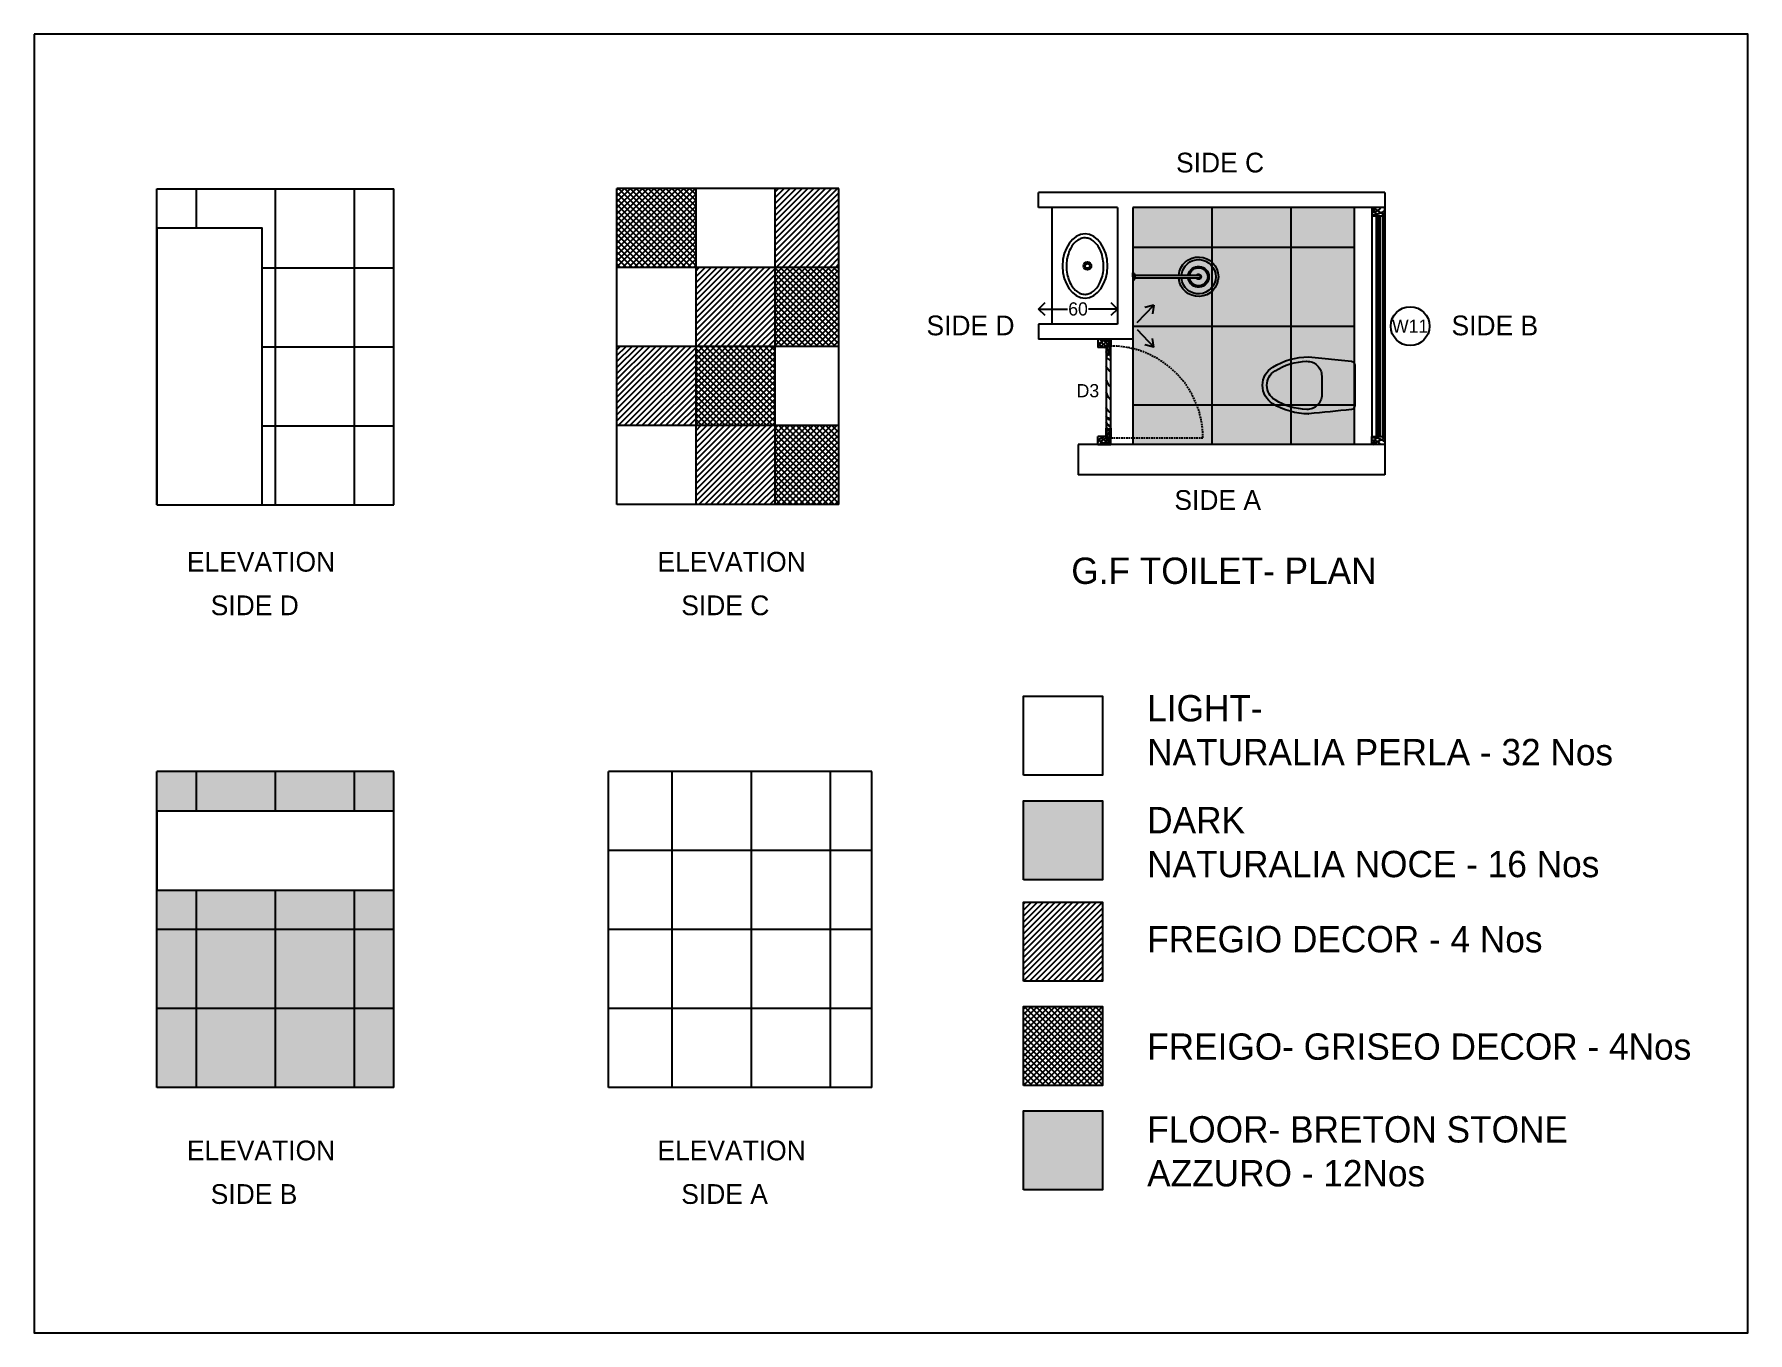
# Model space of a CAD drawing. Header units: metres. Extents: x -16 to 65907, y -5261 to 15511.
# Drawn here: x 41206 to 42507, y 5512 to 6498 of the extents above; entities that cross this region are included whole.
import ezdxf

# ---------------------------------------------------------------- set-up
doc = ezdxf.new("R2010")
doc.units = ezdxf.units.M
doc.header["$PDMODE"] = 67
doc.header["$PDSIZE"] = -5
doc.linetypes.add('DASHED', pattern=[19.05, 12.7, -6.35])
doc.layers.get('0').update_dxf_attribs({"color": 6})
for name, color, linetype in [('BC-CILL', 23, 'Continuous'), ('BC-FURNITURE', 5, 'Continuous'), ('BC-GREYCOLOR', 8, 'Continuous'), ('BC-HATCH', 8, 'Continuous'), ('BC-JOINERY', 93, 'Continuous'), ('BC-PLUMB-FIXTURE', 118, 'Continuous'), ('BC-TEXT', 7, 'Continuous'), ('BC-WALLS', 1, 'Continuous'), ('BC-WHITECOLOR', 7, 'Continuous')]:
    doc.layers.add(name, color=color, linetype=linetype)
doc.styles.add('BC-1IN10-2', font='FreeSans.ttf', dxfattribs={"height": 4})
doc.styles.add('BC-1IN50-1', font='FreeSans.ttf', dxfattribs={"height": 10})
doc.dimstyles.new('BC-1IN50-1', dxfattribs={"dimtxt": 10, "dimasz": 10, "dimexe": 0.18, "dimexo": 0.0625, "dimgap": 1, "dimtad": 0, "dimdec": 1, "dimzin": 12, "dimdsep": 46, "dimtxsty": 'BC-1IN50-1', "dimblk": 'OPEN90', "dimcen": 0.09, "dimse1": 1, "dimse2": 1, "dimclrd": 8, "dimclre": 256, "dimclrt": 7, "dimadec": 0, "dimazin": 0, "dimtfac": 1, "dimtdec": 0, "dimtofl": 0, "dimtmove": 1, "dimatfit": 3, "dimfxl": 1, "dimtolj": 1, "dimtzin": 0, "dimlwd": -3, "dimarcsym": 0})
pattern_1 = [(45, (-32.3034, 866.7333), (-2.24506403, 2.24506403), [])]
pattern_2 = [(45, (-32.3034, 866.7333), (-2.24506403, 2.24506403), []), (135, (-32.3034, 866.7333), (-2.24506403, -2.24506403), [])]

# ---------------------------------------------------------------- blocks, each defined once
blk = doc.blocks.new('BC-WC')
at = {"linetype": 'ByBlock'}
for points in [[(193, 400), (462, 520, -0.384412), (494, 510), (634, 267, -0.383904), (627, 235, -0.001434), (389, 63, -0.140641), (141, 0, -0.259738), (18, 74, -0.259738), (16, 217, -0.139471)], [(336, 332), (401, 220, -0.422961), (362, 82, -0.13189), (142, 30, -0.259738), (44, 89, -0.259738), (42, 203, -0.13189), (197, 367, -0.422961)]]:
    blk.add_lwpolyline(points, format="xyb", close=True, dxfattribs=at)
blk.add_arc((375, 83), 25, 299.84, 305.7189, dxfattribs=at)
blk = doc.blocks.new('BC-WASH-COUNTER')
for radius in [2.5, 1.47]:
    blk.add_circle((20.1, 15.7), radius)
at = {"extrusion": (0, 0, -1)}
blk.add_ellipse((20.2, 14.2), major_axis=(-20.3, 0), ratio=0.7, start_param=3.141593, end_param=9.424778, dxfattribs=at)
blk.add_open_spline([(38.1, 14.2), (38.1, 13.3), (37.9, 12.3), (37.2, 10.5), (36.7, 9.6), (35.2, 7.8), (34.3, 7), (32.2, 5.4), (31, 4.8), (28.2, 3.7), (26.8, 3.2), (23.7, 2.6), (22.1, 2.4), (18.9, 2.4), (17.3, 2.5), (14.2, 3.1), (12.7, 3.5), (9.9, 4.6), (8.7, 5.2), (6.4, 6.7), (5.5, 7.5), (4, 9.3), (3.4, 10.2), (2.6, 12), (2.4, 13), (2.4, 14.8), (2.5, 15.7), (3.1, 17.6), (3.6, 18.5), (5, 20.3), (5.8, 21.1), (7.9, 22.7), (9.1, 23.4), (11.7, 24.6), (13.2, 25), (16.2, 25.7), (17.8, 25.9), (21, 26), (22.7, 25.9), (25.8, 25.4), (27.3, 25), (30.1, 24), (31.4, 23.4), (33.7, 21.9), (34.7, 21.1), (36.2, 19.4), (36.9, 18.5), (37.7, 16.6), (38, 15.7), (38.1, 14.6), (38.1, 14.4), (38.1, 14.2)], degree=3, knots=[0, 0, 0, 0, 0.25944, 0.25944, 0.518879, 0.518879, 0.778319, 0.778319, 1.037759, 1.037759, 1.297198, 1.297198, 1.556638, 1.556638, 1.816078, 1.816078, 2.075517, 2.075517, 2.334957, 2.334957, 2.594397, 2.594397, 2.853836, 2.853836, 3.113276, 3.113276, 3.372716, 3.372716, 3.632155, 3.632155, 3.891595, 3.891595, 4.151035, 4.151035, 4.410474, 4.410474, 4.669914, 4.669914, 4.929354, 4.929354, 5.188793, 5.188793, 5.448233, 5.448233, 5.707673, 5.707673, 5.967112, 5.967112, 6.226552, 6.226552, 6.283185, 6.283185, 6.283185, 6.283185])
blk = doc.blocks.new('BC-SHOWER')
for p in [(-12, -15), (12, -15)]:
    blk.add_line(p, (0, -15))
for points in [[(0, 0), (-30, 0)], [(0, 0), (30, 0)], [(-30, -4), (0, -4)], [(-28, -5), (0, -5)], [(30, -4), (0, -4)], [(28, -5), (0, -5)]]:
    blk.add_lwpolyline(points)
for points in [[(-30, 0), (-30, -4, 0.347987), (-29, -5), (-28, -5, 0.2725), (-12, -15, 6.671192)], [(30, 0), (30, -4, -0.347987), (29, -5), (28, -5, -0.2725), (12, -15, -6.671192)], [(-12, -15), (-12, -500, 1), (12, -500), (12, -15)]]:
    blk.add_lwpolyline(points, format="xyb")
for radius, start, end in [(150, 94.703, 85.297), (130, 95.4289, 84.5711), (79.1, 100.1897, 79.8103), (69.1, 100.1897, 79.8103), (19.1, 130.087, 49.9128)]:
    blk.add_arc((0, -500), radius, start, end)
blk = doc.blocks.new('_OPEN90')
at = {"color": 0, "linetype": 'ByBlock'}
for p, q in [((0, 0), (-1, 0)), ((-0.5, 0.5), (0, 0)), ((0, 0), (-0.5, -0.5))]:
    blk.add_line(p, q, dxfattribs=at)
blk = doc.blocks.new('*D2591')
at = {"layer": 'BC-TEXT', "color": 8, "linetype": 'Continuous', "lineweight": -3}
for p, q in [((41978.4, 6289.1), (41990.4, 6289.1)), ((42018.4, 6289.1), (42006.4, 6289.1))]:
    blk.add_line(p, q, dxfattribs=at)
at = {"layer": 'Defpoints', "color": 0}
for p in [(41968.4, 6289.1), (41968.4, 6277.6), (42028.4, 6277.6)]:
    blk.add_point(p, dxfattribs=at)
at = {"layer": 'BC-TEXT', "color": 8, "lineweight": -3, "xscale": 10, "yscale": 10, "zscale": 10, "rotation": 180}
blk.add_blockref('_OPEN90', (41968.4, 6289.1), dxfattribs=at)
at = {"layer": 'BC-TEXT', "color": 8, "lineweight": -3, "xscale": 10, "yscale": 10, "zscale": 10}
blk.add_blockref('_OPEN90', (42028.4, 6289.1), dxfattribs=at)
at = {"layer": 'BC-TEXT', "color": 7, "insert": (41998.4, 6289.1), "char_height": 10, "attachment_point": 5, "style": 'BC-1IN50-1'}
blk.add_mtext('\\A1;60', dxfattribs=at)

msp = doc.modelspace()

# ---------------------------------------------------------------- hatches: boundary and pattern name
at = {"layer": 'BC-HATCH'}
h = msp.add_hatch(dxfattribs=at)
h.set_pattern_fill('ANSI31', color=256, style=0)
h.set_pattern_definition(pattern_1)
h.paths.add_polyline_path([(41816.841, 6320.688), (41816.841, 6380.688), (41768.341, 6380.688), (41768.341, 6320.688)])
h = msp.add_hatch(color=250, dxfattribs=at)
h.paths.add_polyline_path([(42208.438, 6336.094), (42208.438, 6366.094), (42159.938, 6366.094), (42159.938, 6336.094)])
h.paths.add_polyline_path([(42159.938, 6336.094), (42159.938, 6366.094), (42099.938, 6366.094), (42099.938, 6336.094)])
h.paths.add_polyline_path([(42099.938, 6336.094), (42099.938, 6366.094), (42039.938, 6366.094), (42039.938, 6336.094)])
h.paths.add_polyline_path([(42074.956, 6314.825, -0.62046982), (42099.938, 6324.745), (42099.938, 6336.094), (42039.938, 6336.094), (42039.938, 6316.551), (42040.351, 6316.551, -0.34798714), (42040.451, 6316.456), (42040.451, 6316.42, -0.2725001), (42041.443, 6314.825)])
h.paths.add_polyline_path([(42159.938, 6276.094), (42159.938, 6336.094), (42099.938, 6336.094), (42099.938, 6324.745, -0.44544745), (42099.938, 6302.444), (42099.938, 6276.094)])
h.paths.add_polyline_path([(42208.438, 6276.094), (42208.438, 6336.094), (42159.938, 6336.094), (42159.938, 6276.094)])
h.paths.add_polyline_path([(42099.938, 6276.094), (42099.938, 6302.444, -0.62046994), (42074.956, 6312.364), (42041.443, 6312.364, -0.27250043), (42040.451, 6310.769), (42040.451, 6310.733, -0.34798714), (42040.351, 6310.638), (42039.938, 6310.638), (42039.938, 6276.094)])
h.paths.add_polyline_path([(42076.963, 6312.364, 0.66868766), (42099.938, 6305.328), (42099.938, 6321.861, 0.66868752), (42076.963, 6314.825), (42083.14, 6314.825, -11.1378798), (42083.14, 6312.364)])
h.paths.add_polyline_path([(42089.936, 6312.364, 1), (42089.94, 6314.825), (42088.48, 6314.825), (42083.14, 6314.825), (42076.963, 6314.825), (42074.956, 6314.825), (42041.443, 6314.825), (42041.443, 6313.594), (42041.443, 6312.364), (42074.956, 6312.364), (42076.963, 6312.364), (42083.14, 6312.364), (42088.48, 6312.364)])
h.paths.add_polyline_path([(42099.938, 6324.745, 0.62046982), (42074.956, 6314.825), (42076.963, 6314.825, -0.66868752), (42099.938, 6321.861)])
h.paths.add_polyline_path([(42041.443, 6313.594), (42041.443, 6314.825, 0.2725001), (42040.451, 6316.42), (42040.451, 6313.594), (42040.451, 6310.769, 0.27250043), (42041.443, 6312.364)])
h.paths.add_polyline_path([(42040.351, 6313.594), (42040.351, 6316.551), (42039.938, 6316.551), (42039.938, 6313.594), (42039.938, 6310.638), (42040.351, 6310.638)])
h.paths.add_polyline_path([(42040.451, 6313.594), (42040.451, 6316.42), (42040.451, 6316.456, 0.34798714), (42040.351, 6316.551), (42040.351, 6313.594), (42040.351, 6310.638, 0.34798714), (42040.451, 6310.733), (42040.451, 6310.769)])
h.paths.add_polyline_path([(42099.938, 6305.328, 0.35891593), (42099.938, 6321.861)], flags=0)
h.paths.add_polyline_path([(42099.938, 6302.444, 0.44544745), (42099.938, 6324.745), (42099.938, 6321.861, -0.35891593), (42099.938, 6305.328)], flags=16)
h.paths.add_polyline_path([(42099.938, 6305.328, -0.66868766), (42076.963, 6312.364), (42074.956, 6312.364, 0.62046994), (42099.938, 6302.444)], flags=16)
h.paths.add_polyline_path([(42088.48, 6312.364, 2.73570655), (42088.48, 6314.825), (42089.94, 6314.825, -1), (42089.936, 6312.364)], flags=0)
h.paths.add_polyline_path([(42083.14, 6312.364, 11.1378798), (42083.14, 6314.825), (42088.48, 6314.825, -2.73570655), (42088.48, 6312.364)], flags=16)
h = msp.add_hatch(dxfattribs=at)
h.set_pattern_fill('ANSI31', color=256, style=0)
h.set_pattern_definition(pattern_1)
h.paths.add_polyline_path([(41768.341, 6260.688), (41768.341, 6320.688), (41708.341, 6320.688), (41708.341, 6260.688)])
h = msp.add_hatch(color=250, dxfattribs=at)
h.paths.add_polyline_path([(42099.938, 6186.094), (42099.938, 6216.094), (42073.646, 6216.094, -0.09144589), (42078.238, 6191.194), (42039.938, 6191.194), (42039.938, 6186.094)])
h.paths.add_polyline_path([(42099.938, 6216.094), (42099.938, 6276.094), (42039.938, 6276.094), (42039.938, 6266.094), (42039.938, 6253.482, -0.18657519), (42073.646, 6216.094)])
h.paths.add_polyline_path([(42159.938, 6250.937), (42159.938, 6276.094), (42099.938, 6276.094), (42099.938, 6216.094), (42148.12, 6216.094, -0.01050681), (42146.255, 6217.196, -0.25973755), (42138.512, 6231.097, -0.25973755), (42146.255, 6244.997, -0.07248984)])
h.paths.add_polyline_path([(42159.938, 6211.257, -0.06218631), (42148.12, 6216.094), (42099.938, 6216.094), (42099.938, 6186.094), (42159.938, 6186.094)])
h.paths.add_polyline_path([(42208.438, 6186.094), (42208.438, 6215.559, -0.38390369), (42205.953, 6212.799, -0.00143439), (42173.615, 6209.467, -0.067213), (42159.938, 6211.257), (42159.938, 6186.094)])
h.paths.add_polyline_path([(42208.438, 6216.094), (42208.438, 6246.63, 0.38441169), (42205.948, 6249.39), (42173.475, 6252.74, 0.06631054), (42159.938, 6250.937), (42159.938, 6247.478, -0.06353407), (42172.035, 6249.389, -0.42296126), (42183.464, 6238.295), (42183.464, 6223.899, -0.19745367), (42180.257, 6216.094)])
h.paths.add_polyline_path([(42208.438, 6246.63), (42208.438, 6276.094), (42159.938, 6276.094), (42159.938, 6250.937, -0.06631054), (42173.475, 6252.74), (42205.948, 6249.39, -0.38441169)])
h.paths.add_polyline_path([(42173.615, 6209.467, 0.00143439), (42205.953, 6212.799, 0.38390369), (42208.438, 6215.559), (42208.438, 6216.094), (42180.257, 6216.094, -0.2081259), (42172.035, 6212.804, -0.06353407), (42159.938, 6214.715), (42159.938, 6211.257, 0.067213)])
h.paths.add_polyline_path([(42078.238, 6191.194, 0.09144589), (42073.646, 6216.094), (42039.938, 6216.094), (42039.938, 6191.194)], flags=16)
h.paths.add_polyline_path([(42073.646, 6216.094, 0.18657519), (42039.938, 6253.482), (42039.938, 6216.094)], flags=16)
h.paths.add_polyline_path([(42159.938, 6216.094), (42159.938, 6247.478, 0.06778817), (42148.008, 6242.166, 0.25973755), (42141.842, 6231.097, 0.25973755), (42148.008, 6220.028, 0.0455757), (42155.883, 6216.094)], flags=0)
h.paths.add_polyline_path([(42155.883, 6216.094, -0.0455757), (42148.008, 6220.028, -0.25973755), (42141.842, 6231.097, -0.25973755), (42148.008, 6242.166, -0.06778817), (42159.938, 6247.478), (42159.938, 6250.937, 0.07248984), (42146.255, 6244.997, 0.25973755), (42138.512, 6231.097, 0.25973755), (42146.255, 6217.196, 0.01050681), (42148.12, 6216.094)], flags=16)
h.paths.add_polyline_path([(42159.938, 6211.257), (42159.938, 6214.715, -0.02214405), (42155.883, 6216.094), (42148.12, 6216.094, 0.06218631)], flags=16)
h.paths.add_polyline_path([(42183.464, 6223.899), (42183.464, 6238.295, 0.42296126), (42172.035, 6249.389, 0.06353407), (42159.938, 6247.478), (42159.938, 6216.094), (42180.257, 6216.094, 0.19745367)], flags=16)
h.paths.add_polyline_path([(42172.035, 6212.804, 0.2081259), (42180.257, 6216.094), (42159.938, 6216.094), (42159.938, 6214.715, 0.06353407)], flags=16)
h = msp.add_hatch(dxfattribs=at)
h.set_pattern_fill('ANSI31', color=256, style=0)
h.set_pattern_definition(pattern_1)
h.paths.add_polyline_path([(41708.341, 6200.688), (41708.341, 6260.688), (41648.341, 6260.688), (41648.341, 6200.688)])
h = msp.add_hatch(dxfattribs=at)
h.set_pattern_fill('ANSI31', color=256, style=0)
h.set_pattern_definition(pattern_1)
h.paths.add_polyline_path([(41768.341, 6140.688), (41768.341, 6200.688), (41708.341, 6200.688), (41708.341, 6140.688)])
for color, points in [(256, [(41328.976, 5937.801), (41298.976, 5937.801), (41298.976, 5907.801), (41328.976, 5907.801)]), (256, [(41388.976, 5937.801), (41328.976, 5937.801), (41328.976, 5907.801), (41388.976, 5907.801)]), (256, [(41448.976, 5937.801), (41388.976, 5937.801), (41388.976, 5907.801), (41448.976, 5907.801)]), (256, [(41478.976, 5937.801), (41448.976, 5937.801), (41448.976, 5907.801), (41478.976, 5907.801)]), (256, [(42016.971, 5855.67), (42016.971, 5915.67), (41956.971, 5915.67), (41956.971, 5855.67)]), (256, [(41328.976, 5847.801), (41298.976, 5847.801), (41298.976, 5817.801), (41328.976, 5817.801)]), (256, [(41388.976, 5847.801), (41328.976, 5847.801), (41328.976, 5817.801), (41388.976, 5817.801)]), (256, [(41448.976, 5847.801), (41388.976, 5847.801), (41388.976, 5817.801), (41448.976, 5817.801)]), (256, [(41478.976, 5847.801), (41448.976, 5847.801), (41448.976, 5817.801), (41478.976, 5817.801)]), (256, [(41328.976, 5817.801), (41298.976, 5817.801), (41298.976, 5757.801), (41328.976, 5757.801)]), (256, [(41388.976, 5817.801), (41328.976, 5817.801), (41328.976, 5757.801), (41388.976, 5757.801)]), (256, [(41448.976, 5817.801), (41388.976, 5817.801), (41388.976, 5757.801), (41448.976, 5757.801)]), (256, [(41478.976, 5817.801), (41448.976, 5817.801), (41448.976, 5757.801), (41478.976, 5757.801)]), (256, [(41328.976, 5757.801), (41298.976, 5757.801), (41298.976, 5697.801), (41328.976, 5697.801)]), (256, [(41388.976, 5757.801), (41328.976, 5757.801), (41328.976, 5697.801), (41388.976, 5697.801)]), (256, [(41448.976, 5757.801), (41388.976, 5757.801), (41388.976, 5697.801), (41448.976, 5697.801)]), (256, [(41478.976, 5757.801), (41448.976, 5757.801), (41448.976, 5697.801), (41478.976, 5697.801)]), (250, [(42016.971, 5620.054), (42016.971, 5680.054), (41956.971, 5680.054), (41956.971, 5620.054)])]:
    msp.add_hatch(color=color, dxfattribs=at).paths.add_polyline_path(points)
h = msp.add_hatch(dxfattribs=at)
h.set_pattern_fill('ANSI31', color=256, style=0)
h.set_pattern_definition([(45, (-67.3023, 272.578), (-2.24506403, 2.24506403), [])])
h.paths.add_polyline_path([(42016.971, 5778.65), (42016.971, 5838.65), (41956.971, 5838.65), (41956.971, 5778.65)])
at = {"layer": 'BC-TEXT'}
h = msp.add_hatch(dxfattribs=at)
h.set_pattern_fill('ANSI37', color=256, style=0)
h.set_pattern_definition(pattern_2)
h.paths.add_polyline_path([(41708.341, 6320.688), (41708.341, 6380.688), (41648.341, 6380.688), (41648.341, 6320.688)])
h = msp.add_hatch(dxfattribs=at)
h.set_pattern_fill('ANSI37', color=256, style=0)
h.set_pattern_definition(pattern_2)
h.paths.add_polyline_path([(41816.841, 6260.688), (41816.841, 6320.688), (41768.341, 6320.688), (41768.341, 6260.688)])
h = msp.add_hatch(dxfattribs=at)
h.set_pattern_fill('ANSI37', color=256, style=0)
h.set_pattern_definition(pattern_2)
h.paths.add_polyline_path([(41768.341, 6200.688), (41768.341, 6260.688), (41708.341, 6260.688), (41708.341, 6200.688)])
h = msp.add_hatch(dxfattribs=at)
h.set_pattern_fill('ANSI37', color=256, style=0)
h.set_pattern_definition(pattern_2)
h.paths.add_polyline_path([(41816.841, 6140.688), (41816.841, 6200.688), (41768.341, 6200.688), (41768.341, 6140.688)])
h = msp.add_hatch(dxfattribs=at)
h.set_pattern_fill('ANSI37', color=256, style=0)
h.set_pattern_definition([(45, (-67.3023, 287.578), (-2.24506403, 2.24506403), []), (135, (-67.3023, 287.578), (-2.24506403, -2.24506403), [])])
h.paths.add_polyline_path([(42016.971, 5699.352), (42016.971, 5759.352), (41956.971, 5759.352), (41956.971, 5699.352)])

# ---------------------------------------------------------------- linework, layer by layer
at = {"layer": 'BC-CILL'}
msp.add_line((42231.438, 6366.094), (42231.438, 6186.094), dxfattribs=at)
at = {"layer": 'BC-FURNITURE'}
msp.add_line((41978.438, 6366.094), (41978.438, 6277.594), dxfattribs=at)
at = {"layer": 'BC-GREYCOLOR', "linetype": 'DASHED', "ltscale": 0.1}
msp.add_line((42023.438, 6191.194), (42093.238, 6191.194), dxfattribs=at)
msp.add_arc((42023.438, 6191.194), 69.8, 0, 93.079694, dxfattribs=at)
at = {"layer": 'BC-HATCH'}
for points in [[(42221.438, 6366.085), (42222.693, 6364.471), (42224.594, 6361.709), (42225.692, 6360.314), (42225.778, 6359.844)], [(42222.569, 6366.094), (42224.148, 6365.035), (42226.375, 6363.432), (42229.404, 6361.858), (42230.976, 6360.844)], [(42020.508, 6266.094), (42019.851, 6265.617), (42016.784, 6264.512), (42015.265, 6263.213), (42014.104, 6262.44), (42013.438, 6262.194)], [(42013.438, 6264.304), (42013.69, 6263.904), (42015.182, 6261.362), (42016.536, 6260.892), (42017.637, 6260.173), (42018.49, 6259.844)], [(42015.16, 6266.094), (42016.038, 6264.595), (42016.784, 6262.882), (42018.498, 6261.666), (42019.638, 6261.094)], [(42022.51, 6266.094), (42021.73, 6265.368), (42018.884, 6263.296), (42016.232, 6261.003), (42015.508, 6259.844)], [(42018.122, 6266.094), (42018.304, 6265.479), (42019.544, 6263.776), (42020.932, 6262.407), (42022.918, 6262.246), (42023.438, 6262.095)], [(42023.438, 6265.811), (42022.863, 6265.065), (42021.509, 6262.992), (42019.638, 6261.094), (42019.386, 6259.844)], [(42023.438, 6264.256), (42022.835, 6264.18), (42021.509, 6264.54), (42020.266, 6264.926), (42019.688, 6266.094)], [(42019.688, 6259.285), (42020.19, 6259.772), (42021.506, 6260.536), (42022.92, 6260.994)], [(42023.438, 6253.893), (42022.822, 6254.877), (42021.676, 6256.858), (42020.601, 6259.15), (42019.688, 6259.989)], [(42019.688, 6256.111), (42020.219, 6257.339), (42021.831, 6258.456), (42022.751, 6259.008), (42023.438, 6259.193)], [(42023.438, 6255.004), (42023.161, 6255.655), (42022.765, 6258.032), (42022.51, 6260.31), (42022.19, 6260.994)], [(42021.497, 6254.944), (42020.643, 6255.91), (42019.688, 6256.513)], [(42023.438, 6249.868), (42022.774, 6250.123), (42020.4, 6251.893), (42019.688, 6252.85)], [(42023.438, 6241.418), (42022.342, 6241.877), (42020.529, 6244.079), (42019.688, 6245.761)], [(42020.667, 6253.694), (42020.938, 6254.222)], [(42021.309, 6254.944), (42021.464, 6255.245), (42022.963, 6256.448), (42023.438, 6256.613)], [(42023.438, 6254.708), (42022.68, 6254.354), (42022.188, 6253.73)], [(42022.646, 6253.694), (42022.188, 6254.18)], [(42023.438, 6230.027), (42021.954, 6231.084), (42020.443, 6234.106), (42019.688, 6235.301)], [(42023.438, 6219.981), (42021.608, 6221.889), (42020.486, 6224.349), (42019.688, 6225.686)], [(42023.438, 6210.314), (42021.652, 6211.484), (42020.011, 6213.6), (42019.688, 6214.212)], [(42023.438, 6205.645), (42021.992, 6205.904), (42020.362, 6206.788), (42019.688, 6207.757)], [(42023.438, 6204.861), (42022.13, 6204.98), (42020.196, 6205.947), (42019.688, 6206.367)], [(42023.438, 6200.233), (42022.688, 6200.476), (42020.443, 6201.814), (42019.688, 6203.245)], [(42023.438, 6200), (42022.088, 6200.152), (42019.688, 6201.165)], [(42023.438, 6198.296), (42022.822, 6197.311), (42021.676, 6195.331), (42020.601, 6193.039), (42019.688, 6192.2)], [(42021.497, 6197.244), (42020.643, 6196.279), (42019.688, 6195.676)], [(42019.688, 6196.078), (42020.219, 6194.85), (42021.831, 6193.732), (42022.751, 6193.181), (42023.438, 6192.996)], [(42019.688, 6192.904), (42020.19, 6192.417), (42021.506, 6191.653), (42022.92, 6191.194)], [(42020.667, 6198.494), (42020.938, 6197.966)], [(42021.309, 6197.244), (42021.464, 6196.944), (42022.963, 6195.741), (42023.438, 6195.576)], [(42022.646, 6198.494), (42022.188, 6198.009)], [(42023.438, 6197.481), (42022.68, 6197.835), (42022.188, 6198.459)], [(42023.438, 6197.185), (42023.161, 6196.533), (42022.765, 6194.157), (42022.51, 6191.879), (42022.19, 6191.194)], [(42013.438, 6187.885), (42013.69, 6188.285), (42015.182, 6190.827), (42016.536, 6191.296), (42017.637, 6192.015), (42018.49, 6192.344)], [(42020.508, 6186.094), (42019.851, 6186.572), (42016.784, 6187.677), (42015.265, 6188.975), (42014.104, 6189.749), (42013.438, 6189.995)], [(42015.16, 6186.094), (42016.038, 6187.594), (42016.784, 6189.307), (42018.498, 6190.523), (42019.638, 6191.094)], [(42022.51, 6186.094), (42021.73, 6186.82), (42018.884, 6188.893), (42016.232, 6191.186), (42015.508, 6192.344)], [(42018.122, 6186.094), (42018.304, 6186.71), (42019.544, 6188.412), (42020.932, 6189.781), (42022.918, 6189.943), (42023.438, 6190.094)], [(42023.438, 6186.378), (42022.863, 6187.124), (42021.509, 6189.197), (42019.638, 6191.094), (42019.386, 6192.344)], [(42023.438, 6187.933), (42022.835, 6188.008), (42021.509, 6187.649), (42020.266, 6187.262), (42019.688, 6186.094)], [(42221.438, 6186.104), (42222.693, 6187.718), (42224.594, 6190.479), (42225.692, 6191.875), (42225.778, 6192.344)], [(42222.569, 6186.094), (42224.148, 6187.154), (42226.375, 6188.757), (42229.404, 6190.331), (42230.976, 6191.344)]]:
    msp.add_lwpolyline(points, dxfattribs=at)
for centre, radius, start, end in [((42221.234, 6372.069), 9.313, 271.253136, 320.088808), ((42220.705, 6368.742), 4.298, 279.814833, 321.97299), ((42222.039, 6376.843), 15.93, 267.836324, 306.155288), ((42222.039, 6175.345), 15.93, 53.844712, 92.163676), ((42221.234, 6180.119), 9.313, 39.911192, 88.746864), ((42220.705, 6183.447), 4.298, 38.02701, 80.185167)]:
    msp.add_arc(centre, radius, start, end, dxfattribs=at)
at = {"layer": 'BC-JOINERY'}
for p, q in [((42231.438, 6366.094), (42221.438, 6366.094)), ((42221.438, 6366.094), (42221.438, 6359.844)), ((42231.438, 6360.844), (42231.438, 6366.094)), ((42221.438, 6359.844), (42229.838, 6359.844)), ((42229.838, 6359.844), (42229.838, 6360.844)), ((42229.838, 6360.844), (42231.438, 6360.844)), ((42013.438, 6266.094), (42023.438, 6266.094)), ((42013.438, 6266.094), (42013.438, 6259.844)), ((42019.638, 6259.844), (42013.438, 6259.844)), ((42019.638, 6261.094), (42019.638, 6259.844)), ((42023.438, 6261.094), (42019.638, 6261.094)), ((42023.438, 6266.094), (42023.438, 6261.094)), ((42019.688, 6253.694), (42019.688, 6198.494)), ((42020.938, 6253.694), (42020.938, 6254.944)), ((42020.938, 6254.944), (42022.188, 6254.944)), ((42022.188, 6253.694), (42022.188, 6254.944)), ((42023.438, 6198.494), (42023.438, 6253.694)), ((42020.938, 6198.494), (42020.938, 6197.244)), ((42020.938, 6197.244), (42022.188, 6197.244)), ((42022.188, 6198.494), (42022.188, 6197.244)), ((42019.638, 6192.344), (42013.438, 6192.344)), ((42013.438, 6186.094), (42013.438, 6192.344)), ((42013.438, 6186.094), (42023.438, 6186.094)), ((42019.638, 6191.094), (42019.638, 6192.344)), ((42023.438, 6191.094), (42019.638, 6191.094)), ((42023.438, 6186.094), (42023.438, 6191.094)), ((42221.438, 6186.094), (42221.438, 6192.344)), ((42221.438, 6192.344), (42229.838, 6192.344)), ((42231.438, 6186.094), (42221.438, 6186.094)), ((42229.838, 6192.344), (42229.838, 6191.344)), ((42229.838, 6191.344), (42231.438, 6191.344)), ((42231.438, 6191.344), (42231.438, 6186.094))]:
    msp.add_line(p, q, dxfattribs=at)
for points in [[(42230.438, 6360.844), (42230.438, 6359.844), (42231.438, 6359.844), (42231.438, 6360.844)], [(42230.438, 6191.344), (42230.438, 6192.344), (42231.438, 6192.344), (42231.438, 6191.344)]]:
    msp.add_lwpolyline(points, close=True, dxfattribs=at)
for points in [[(42022.188, 6253.694), (42023.438, 6253.694), (42023.438, 6260.994), (42019.688, 6260.994), (42019.688, 6253.694), (42020.938, 6253.694)], [(42022.188, 6198.494), (42023.438, 6198.494), (42023.438, 6191.194), (42019.688, 6191.194), (42019.688, 6198.494), (42020.938, 6198.494)]]:
    msp.add_lwpolyline(points, dxfattribs=at)
at = {"layer": 'BC-TEXT'}
for p, q in [((41328.976, 6350.478), (41328.976, 6380.478)), ((41388.976, 6140.478), (41388.976, 6380.478)), ((41448.976, 6140.478), (41448.976, 6380.478)), ((41708.341, 6140.688), (41708.341, 6380.688)), ((41768.341, 6140.688), (41768.341, 6380.688)), ((42099.938, 6366.094), (42099.938, 6186.094)), ((42159.938, 6366.094), (42159.938, 6186.094)), ((42208.438, 6186.094), (42208.438, 6366.094)), ((42039.938, 6336.094), (42208.438, 6336.094)), ((41378.976, 6320.478), (41478.976, 6320.478)), ((41816.841, 6320.688), (41648.341, 6320.688)), ((42043.308, 6278.776), (42055.847, 6292.119)), ((42055.847, 6292.119), (42049.095, 6290.351)), ((42055.847, 6292.119), (42055.044, 6285.528)), ((42043.308, 6273.413), (42055.847, 6260.07)), ((41378.976, 6260.478), (41478.976, 6260.478)), ((41816.841, 6260.688), (41648.341, 6260.688)), ((42039.938, 6266.094), (42039.938, 6186.094)), ((42055.847, 6260.07), (42049.095, 6261.838)), ((42055.847, 6260.07), (42055.044, 6266.661)), ((42208.438, 6216.094), (42039.938, 6216.094)), ((41378.976, 6200.478), (41478.976, 6200.478)), ((41816.841, 6200.688), (41648.341, 6200.688)), ((41328.976, 5907.801), (41328.976, 5937.801)), ((41388.976, 5907.801), (41388.976, 5937.801)), ((41448.976, 5907.801), (41448.976, 5937.801)), ((41690.365, 5697.801), (41690.365, 5937.801)), ((41750.365, 5697.801), (41750.365, 5937.801)), ((41810.365, 5697.801), (41810.365, 5937.801)), ((41841.865, 5877.801), (41641.865, 5877.801)), ((41328.976, 5697.801), (41328.976, 5847.801)), ((41388.976, 5697.801), (41388.976, 5847.801)), ((41448.976, 5697.801), (41448.976, 5847.801)), ((41478.976, 5817.801), (41298.976, 5817.801)), ((41841.865, 5817.801), (41641.865, 5817.801)), ((41478.976, 5757.801), (41298.976, 5757.801)), ((41841.865, 5757.801), (41641.865, 5757.801))]:
    msp.add_line(p, q, dxfattribs=at)
for points in [[(41956.971, 5934.968), (41956.971, 5994.968), (42016.971, 5994.968), (42016.971, 5934.968)], [(41956.971, 5855.67), (41956.971, 5915.67), (42016.971, 5915.67), (42016.971, 5855.67)], [(41956.971, 5778.65), (41956.971, 5838.65), (42016.971, 5838.65), (42016.971, 5778.65)], [(41956.971, 5699.352), (41956.971, 5759.352), (42016.971, 5759.352), (42016.971, 5699.352)], [(41956.971, 5620.054), (41956.971, 5680.054), (42016.971, 5680.054), (42016.971, 5620.054)]]:
    msp.add_lwpolyline(points, close=True, dxfattribs=at)
at = {"layer": 'BC-TEXT', "linetype": 'Continuous'}
msp.add_circle((42250.588, 6276.094), 14.751, dxfattribs=at)
at = {"layer": 'BC-WALLS'}
for p, q in [((41298.976, 6140.478), (41298.976, 6380.478)), ((41298.976, 6380.478), (41478.976, 6380.478)), ((41478.976, 6140.478), (41478.976, 6380.478)), ((41648.341, 6140.688), (41648.341, 6380.688)), ((41816.841, 6380.688), (41648.341, 6380.688)), ((41648.341, 6140.688), (41648.341, 6380.688)), ((41816.841, 6140.688), (41816.841, 6380.688)), ((42231.438, 6377.594), (41968.438, 6377.594)), ((41968.438, 6366.094), (41968.438, 6377.594)), ((42231.438, 6377.594), (42231.438, 6366.094)), ((42028.438, 6366.094), (41968.438, 6366.094)), ((42028.438, 6366.094), (42028.438, 6277.594)), ((42231.438, 6366.094), (42039.938, 6366.094)), ((42039.938, 6366.094), (42039.938, 6266.094)), ((42028.438, 6277.594), (41968.438, 6277.594)), ((41968.438, 6277.594), (41968.438, 6266.094)), ((42039.938, 6276.094), (42208.438, 6276.094)), ((42039.938, 6266.094), (41968.438, 6266.094)), ((42231.438, 6186.094), (41998.438, 6186.094)), ((41998.438, 6186.094), (41998.438, 6163.094)), ((42231.438, 6186.094), (42231.438, 6163.094)), ((42231.438, 6163.094), (41998.438, 6163.094)), ((41378.976, 6140.478), (41478.976, 6140.478)), ((41816.841, 6140.688), (41648.341, 6140.688)), ((41298.976, 5697.801), (41298.976, 5937.801)), ((41478.976, 5937.801), (41298.976, 5937.801)), ((41478.976, 5697.801), (41478.976, 5937.801)), ((41641.865, 5697.801), (41641.865, 5937.801)), ((41841.865, 5937.801), (41641.865, 5937.801)), ((41841.865, 5697.801), (41841.865, 5937.801)), ((41478.976, 5697.801), (41298.976, 5697.801)), ((41841.865, 5697.801), (41641.865, 5697.801))]:
    msp.add_line(p, q, dxfattribs=at)
for points in [[(41298.976, 6140.478), (41378.976, 6140.478), (41378.976, 6350.478), (41298.976, 6350.478)], [(41478.976, 5907.801), (41298.976, 5907.801), (41298.976, 5847.801), (41478.976, 5847.801)]]:
    msp.add_lwpolyline(points, close=True, dxfattribs=at)
at = {"layer": 'BC-WHITECOLOR'}
for p, q in [((42221.438, 6359.844), (42221.438, 6191.265)), ((42225.094, 6192.344), (42225.094, 6359.844)), ((42226.438, 6192.344), (42226.438, 6359.844)), ((42227.782, 6192.344), (42227.782, 6359.844)), ((42229.838, 6192.344), (42229.838, 6359.844)), ((42230.438, 6192.344), (42230.438, 6359.844)), ((42231.438, 6359.844), (42231.438, 6192.344))]:
    msp.add_line(p, q, dxfattribs=at)
at = {"layer": 'Defpoints'}
msp.add_lwpolyline([(41205.899, 6497.75), (41205.899, 5511.644), (42506.896, 5511.644), (42506.896, 6497.75)], close=True, dxfattribs=at)

# ---------------------------------------------------------------- block references
at = {"layer": 'BC-PLUMB-FIXTURE'}
for name, p, xscale, yscale, zscale, rotation in [('BC-WASH-COUNTER', (41986.658, 6345.953), 1.2, 1.2, 1.2, 270), ('BC-SHOWER', (42039.938, 6313.594), -0.1000000000003638, 0.1000000000003638, 0.1, 89.9999999999999), ('BC-WC', (42132.7, 6225.023), 0.1109936575052854, 0.1109936575052854, 0.1109936575052854, 329.9999975255904)]:
    msp.add_blockref(name, p, dxfattribs=dict(at, xscale=xscale, yscale=yscale, zscale=zscale, rotation=rotation))

# ---------------------------------------------------------------- texts
at = {"layer": 'BC-TEXT'}
for s, insert, char_height, width, attachment_point, style in [('{SIDE C}', (42072.841, 6407.795), 15, 418.73614, 1, 'BC-1IN10-2'), ('{SIDE D}', (41883.331, 6284.112), 15, 418.73614, 1, 'BC-1IN10-2'), ('{SIDE B}', (42281.983, 6284.112), 15, 418.73614, 1, 'BC-1IN10-2'), ('{\\pxqc;{\\C7;W11}}', (42250.588, 6276.094), 10, 33.3881, 5, 'BC-1IN50-1'), ('{\\pxqc;{\\C7;D3}}', (42005.901, 6226.997), 10, 33.3881, 5, 'BC-1IN50-1'), ('{SIDE A}', (42071.586, 6151.554), 15, 418.73614, 1, 'BC-1IN10-2'), ('{ELEVATION}', (41321.794, 6104.659), 15, 418.73614, 1, 'BC-1IN10-2'), ('{ELEVATION}', (41679.091, 6104.659), 15, 418.73614, 1, 'BC-1IN10-2'), ('{G.F TOILET- PLAN}', (41993.287, 6100.331), 20, 418.73614, 1, 'BC-1IN10-2'), ('{SIDE D}', (41339.867, 6071.569), 15, 418.73614, 1, 'BC-1IN10-2'), ('{SIDE C}', (41697.164, 6071.569), 15, 418.73614, 1, 'BC-1IN10-2'), ('{LIGHT-\\PNATURALIA PERLA - 32 Nos}', (42050.9, 5995.917), 20, 418.73614, 1, 'BC-1IN10-2'), ('{DARK\\PNATURALIA NOCE - 16 Nos}', (42050.9, 5910.932), 20, 418.73614, 1, 'BC-1IN10-2'), ('{FREGIO DECOR - 4 Nos}', (42050.9, 5820.537), 20, 418.73614, 1, 'BC-1IN10-2'), ('{FREIGO- GRISEO DECOR - 4Nos}', (42050.9, 5738.949), 20, 418.73614, 1, 'BC-1IN10-2'), ('{FLOOR- BRETON STONE AZZURO - 12Nos}', (42050.9, 5676.114), 20, 418.73614, 1, 'BC-1IN10-2'), ('{ELEVATION}', (41321.794, 5657.577), 15, 418.73614, 1, 'BC-1IN10-2'), ('{ELEVATION}', (41679.091, 5657.577), 15, 418.73614, 1, 'BC-1IN10-2'), ('{SIDE B}', (41339.867, 5624.487), 15, 418.73614, 1, 'BC-1IN10-2'), ('{SIDE A}', (41697.164, 5624.487), 15, 418.73614, 1, 'BC-1IN10-2')]:
    msp.add_mtext(s, dxfattribs=dict(at, insert=insert, char_height=char_height, width=width, attachment_point=attachment_point, style=style))

# ---------------------------------------------------------------- dimensions: what is measured, and where the dimension line sits
at = {"layer": 'BC-TEXT', "linetype": 'Continuous'}
dim = msp.add_linear_dim(base=(41968.438, 6289.089), p1=(42028.438, 6277.594), p2=(41968.438, 6277.594), dimstyle='BC-1IN50-1', override={"dimlfac": 1}, dxfattribs=at)
dim.commit()
dim.dimension.update_dxf_attribs({"geometry": '*D2591', "text_midpoint": (41998.438, 6289.089)})

doc.saveas('drawing.dxf')
